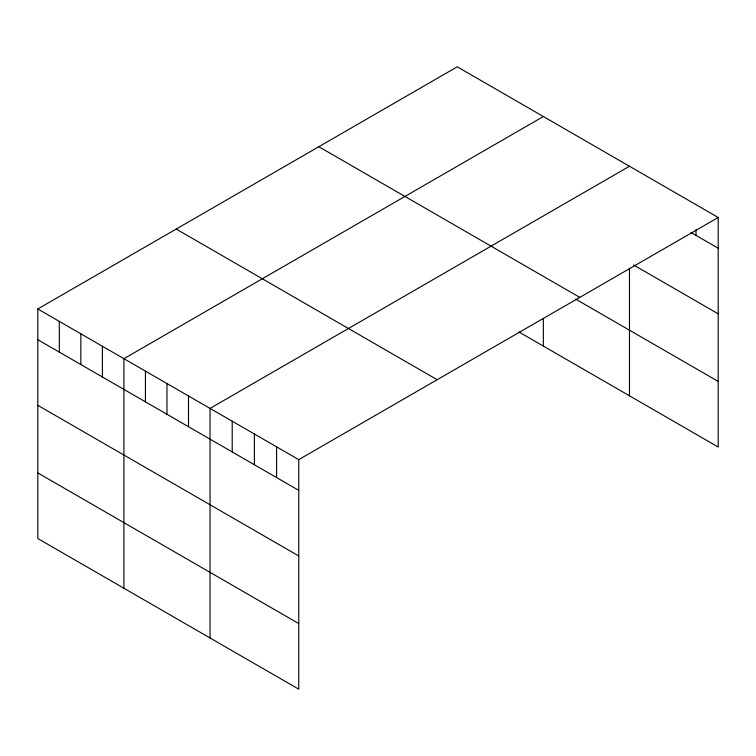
<?xml version="1.0" encoding="UTF-8"?>
<svg xmlns="http://www.w3.org/2000/svg" width="756" height="756" viewBox="0 0 756 756"><rect width="100%" height="100%" fill="white"/><g stroke="black" fill="none" stroke-linecap="round" stroke-linejoin="round"><path stroke-width="1.13" d="M37.8 308.968L298.762 459.629L298.762 689.188L37.8 538.527L37.8 308.968L457.238 66.811L718.2 217.473L718.2 447.032L518.89 331.96M543.356 116.528L123.918 358.684L123.918 588.244M629.474 166.244L210.036 408.41L210.036 637.97M298.762 459.629L718.2 217.473M690.975 232.489L718.2 248.214M633.509 264.921L718.2 313.825M318.824 146.721L579.786 297.382M575.647 299.121L718.2 381.421M176.214 229.059L437.176 379.72M37.8 339.699L298.762 490.37M37.8 405.32L298.762 555.981M37.8 472.916L298.762 623.577M696.021 229.711L696.021 235.399M629.474 268.229L629.474 395.804M543.356 318.465L543.356 346.087M276.583 446.824L276.583 477.565M254.403 434.02L254.403 464.76M232.215 421.215L232.215 451.946M188.509 395.974L188.509 426.715M166.972 383.547L166.972 414.279M145.445 371.12L145.445 401.852M102.391 346.257L102.391 376.989M80.854 333.831L80.854 364.562M59.327 321.394L59.327 352.135"/></g></svg>
